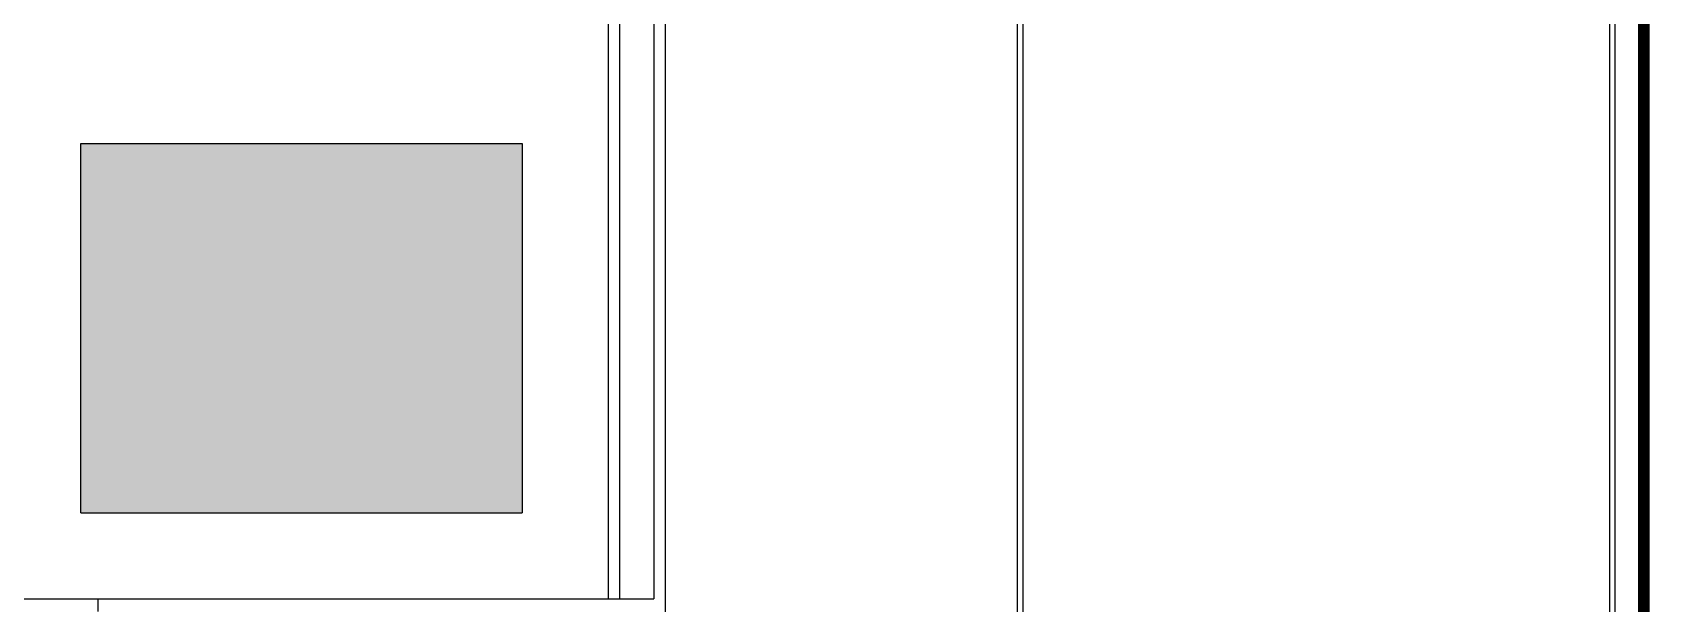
# Model space of a CAD drawing. Extents: x 5706208 to 5786773, y -2031603 to -1909573.
# Drawn here: x 5758540 to 5786773, y -2003110 to -1993134 of the extents above; entities that cross this region are included whole.
import ezdxf

# ---------------------------------------------------------------- set-up
doc = ezdxf.new("R2010")
doc.units = 0
doc.header["$LTSCALE"] = 1000
doc.header["$MEASUREMENT"] = 0
doc.linetypes.add('HIDDEN', pattern=[0.375, 0.25, -0.125])
doc.layers.get('0').update_dxf_attribs({"linetype": 'CONTINUOUS'})
for name, color, linetype in [('A-PLN-PLNT', 106, 'CONTINUOUS'), ('WALL', 7, 'CONTINUOUS'), ('WIN', 3, 'CONTINUOUS')]:
    doc.layers.add(name, color=color, linetype=linetype)

# ---------------------------------------------------------------- blocks, each defined once
blk = doc.blocks.new('TLB-A1MM-DB')
at = {"color": 3, "linetype": 'Continuous'}
for p, q in [((35356.47, 19064.04), (35356.47, 19618.46)), ((35357.47, 19064.04), (35357.47, 19618.46))]:
    blk.add_line(p, q, dxfattribs=at)
at = {"color": 7, "linetype": 'Continuous', "const_width": 2}
blk.add_lwpolyline([(34664.47, 19058.04), (35465.47, 19058.04), (35465.47, 19624.46), (34664.47, 19624.46)], close=True, dxfattribs=at)
at = {"color": 3, "linetype": 'Continuous'}
blk.add_lwpolyline([(34669.47, 19063.04), (35460.47, 19063.04), (35460.47, 19619.46), (34669.47, 19619.46)], close=True, dxfattribs=at)
blk.add_lwpolyline([(35357.47, 19618.46), (35459.47, 19618.46), (35459.47, 19064.04), (35357.47, 19064.04)], dxfattribs=at)

msp = doc.modelspace()

# ---------------------------------------------------------------- hatches: boundary and pattern name
at = {"layer": 'A-PLN-PLNT'}
h = msp.add_hatch(dxfattribs=at)
h.set_pattern_fill('AR-CONC', color=8, scale=60.092701, style=0)
h.set_pattern_definition([(50, (1161267.1, 210652.17), (431.021019, -37.709453), [45.069526, -495.764785]), (355, (1161267.1, 210652.17), (-83.379424, 452.01257), [36.05562, -396.61183]), (100.451444, (1161303, 210649.03), (347.641593, 414.303114), [38.303203, -421.335235]), (46.1842, (1161267.1, 210772.36), (641.334144, -99.465007), [67.60429, -743.64718]), (96.635635, (1161320.55, 210764.1), (561.66361, 585.37418), [57.45484, -632.00321]), (351.184164, (1161267.1, 210772.36), (561.66361, 585.37418), [54.08343, -594.91774]), (21, (1161327.2, 210742.3), (358.697571, -241.944567), [45.069526, -495.764785]), (326, (1161327.2, 210742.3), (146.214755, 435.76225), [36.05562, -396.61183]), (71.451445, (1161357.1, 210722.15), (504.912323, 193.817682), [38.303202, -421.335235]), (37.5, (1161267.1, 210652.17), (7.3071855, 200.044909), [0, -391.804412, 0, -402.621098, 0, -398.114146]), (7.5, (1161267.1, 210652.17), (158.085591, 237.012652), [0, -229.554119, 0, -382.790507, 0, -151.734071]), (327.5, (1161133.1, 210652.17), (320.7883217, -13.5538317), [0, -150.231753, 0, -468.72307, 0, -621.959458]), (317.5, (1161073, 210652.17), (350.452322, 60.155788), [0, -195.301279, 0, -311.280192, 0, -441.681354])])
h.paths.add_polyline_path([(5759389.5, -1995074.8), (5759389.5, -2001524.8), (5767089.5, -2001524.8), (5767089.5, -1995074.8)])

# ---------------------------------------------------------------- linework, layer by layer
at = {"color": 8}
for p, q in [((5769589.5, -1982074.8), (5769589.5, -2027074.8)), ((5769389.5, -1982274.8), (5769389.5, -2003024.8)), ((5757889.5, -2003024.8), (5769389.5, -2003024.8)), ((5757889.5, -2003024.8), (5759689.5, -2003024.8))]:
    msp.add_line(p, q, dxfattribs=at)
at = {"layer": 'WALL', "color": 8, "ltscale": 0.1}
for p, q in [((5768789.5, -1982874.8), (5768789.5, -2003024.8)), ((5768589.5, -1983074.8), (5768589.5, -2003024.8)), ((5759389.5, -2001524.8), (5759389.5, -1995074.8)), ((5759389.5, -1995074.8), (5767089.5, -1995074.8)), ((5767089.5, -1995074.8), (5767089.5, -2001524.8)), ((5759389.5, -2001524.8), (5767089.5, -2001524.8))]:
    msp.add_line(p, q, dxfattribs=at)
at = {"layer": 'WIN', "color": 8, "linetype": 'HIDDEN'}
msp.add_line((5759689.5, -2007374.8), (5759689.5, -2003024.8), dxfattribs=at)

# ---------------------------------------------------------------- block references
at = {"linetype": 'Continuous', "xscale": 100.3297328334302, "yscale": 100.3297328334529, "zscale": 100.3297328334529}
msp.add_blockref('TLB-A1MM-DB', (2228430.7, -3943590.3), dxfattribs=at)

doc.saveas('drawing.dxf')
